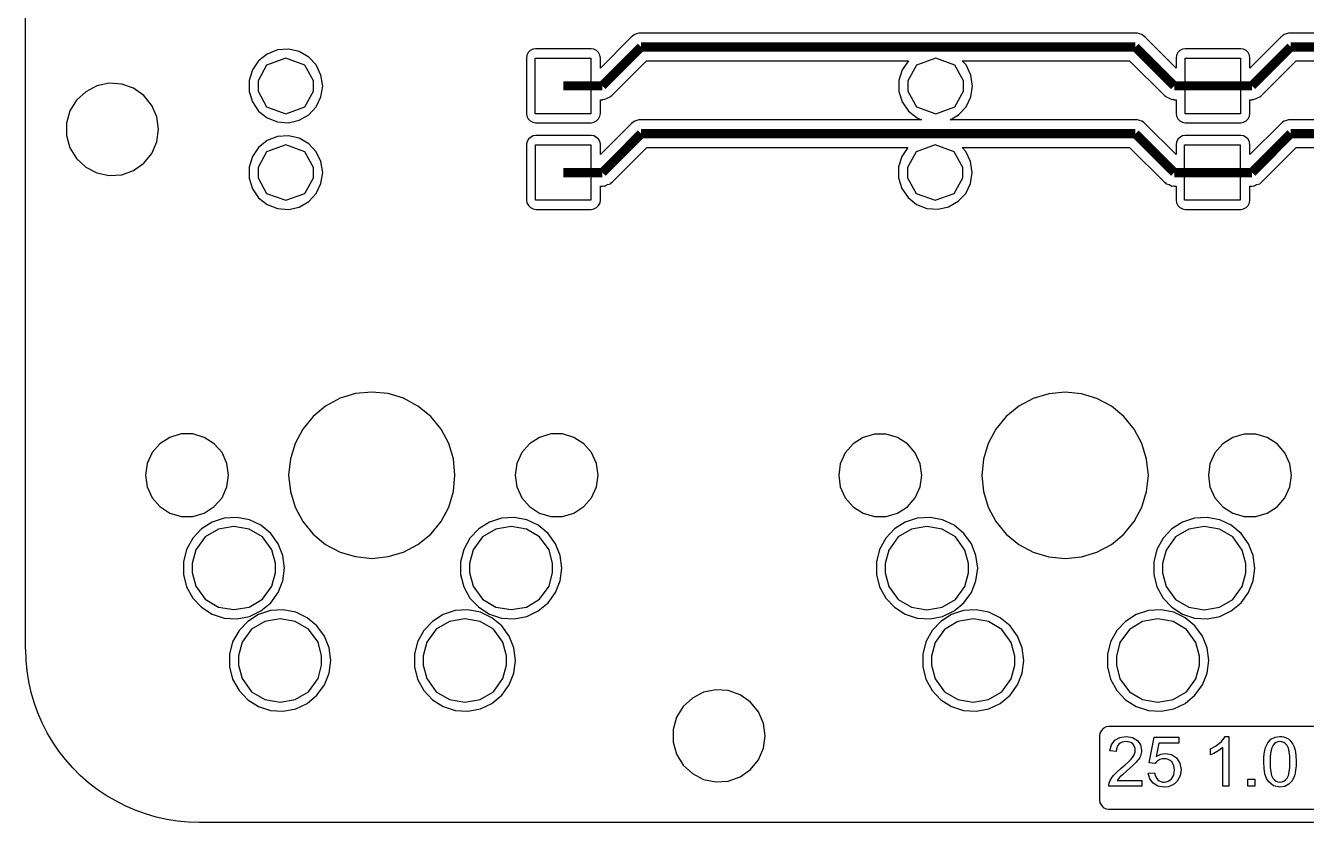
# Model space of a CAD drawing. Extents: x 2.4 to 97.7, y 2.4 to 97.6.
# Drawn here: x 2.38 to 37.58, y 2.38 to 24.28 of the extents above; entities that cross this region are included whole.
import ezdxf

# ---------------------------------------------------------------- set-up
doc = ezdxf.new("R2010")
doc.units = 0
doc.layers.get('0').update_dxf_attribs({"linetype": 'CONTINUOUS'})

msp = doc.modelspace()

# ---------------------------------------------------------------- linework, layer by layer
at = {"color": 173}
for points in [[(92.8853, 2.38263), (7.14925, 2.38263), (7.14925, 2.38263), (6.85024, 2.38952), (6.55256, 2.4157), (6.26043, 2.46393), (5.96692, 2.52732), (5.67475, 2.61552), (5.39503, 2.71749), (5.12078, 2.83463), (4.85895, 2.97105), (4.5999, 3.12401), (4.35046, 3.28938), (4.11484, 3.47404), (3.88606, 3.6697), (3.68074, 3.88606), (3.47955, 4.1093), (3.29902, 4.34082), (3.12952, 4.58886), (2.97656, 4.84794), (2.84014, 5.11528), (2.71749, 5.38949), (2.61552, 5.67337), (2.53697, 5.95588), (2.46807, 6.25355), (2.42535, 6.54706), (2.40054, 6.8447), (2.38952, 7.1465), (2.38263, 7.1465), (2.38263, 92.8825)], [(46.0403, 21.6931), (37.1507, 21.6931), (37.0914, 21.6917), (37.0336, 21.6765), (36.9768, 21.6559), (36.926, 21.6256), (36.8833, 21.5815), (36.0345, 20.7367), (36.0345, 21.011), (36.0246, 21.084), (35.9833, 21.1584), (35.9283, 21.2108), (35.8567, 21.2549), (35.7808, 21.2645), (34.2567, 21.2645), (34.1809, 21.2549), (34.1092, 21.2108), (34.0541, 21.1584), (34.0128, 21.084), (34.0031, 21.011), (34.0031, 20.7367), (34.0031, 20.7367), (33.1542, 21.5815), (33.106, 21.6256), (33.0577, 21.6559), (32.9999, 21.6765), (32.9461, 21.6917), (32.8827, 21.6931), (27.7895, 21.6931), (28.0265, 21.8309), (28.2319, 22.0514), (28.3641, 22.3256), (28.4069, 22.6233), (28.3641, 22.9251), (28.2319, 23.2006), (28.123, 23.3164), (32.7256, 23.3164), (33.6834, 22.3587), (33.7082, 22.3435), (33.7289, 22.3214), (33.8129, 22.2911), (33.8887, 22.2553), (33.919, 22.2608), (33.9521, 22.247), (34.0031, 22.247), (34.0031, 21.8667), (34.0128, 21.7923), (34.0541, 21.7193), (34.1092, 21.6655), (34.1809, 21.6256), (34.2567, 21.6131), (35.7808, 21.6131), (35.8567, 21.6256), (35.9283, 21.6655), (35.9833, 21.7193), (36.0246, 21.7923), (36.0345, 21.8667), (36.0345, 22.247), (36.0853, 22.247), (36.1128, 22.2608), (36.1446, 22.2553), (36.2232, 22.2911), (36.3086, 22.3214), (36.3291, 22.3435), (36.3527, 22.3587), (37.3077, 23.3164), (45.7179, 23.3164)]]:
    msp.add_lwpolyline(points, dxfattribs=at)
at = {"color": 7}
for points in [[(51.9328, 24.0785), (37.1507, 24.0785), (37.0914, 24.0743), (37.0336, 24.0592), (36.9768, 24.0385), (36.926, 24.0054), (36.8833, 23.9668), (36.0345, 23.1166), (36.0345, 23.3908), (36.0246, 23.4694), (35.9833, 23.541), (35.9283, 23.5961), (35.8567, 23.6347), (35.7808, 23.6444), (34.2567, 23.6444), (34.1809, 23.6347), (34.1092, 23.5961), (34.0541, 23.541), (34.0128, 23.4694), (34.0031, 23.3908), (34.0031, 23.1166), (33.1542, 23.9668), (33.106, 24.0054), (33.0577, 24.0385), (32.9999, 24.0592), (32.9461, 24.0743), (32.8827, 24.0785), (19.2939, 24.0785), (19.2333, 24.0743), (19.1768, 24.0592), (19.123, 24.0385), (19.0707, 24.0054), (19.0266, 23.9668), (18.1791, 23.1166), (18.1791, 23.3908), (18.1681, 23.4694), (18.1281, 23.541), (18.0716, 23.5961), (18.0013, 23.6347), (17.9241, 23.6444), (16.4, 23.6444), (16.3215, 23.6347), (16.2526, 23.5961), (16.1947, 23.541), (16.1561, 23.4694), (16.1465, 23.3908), (16.1465, 21.8667), (16.1561, 21.7923), (16.1947, 21.7193), (16.2526, 21.6655), (16.3215, 21.6256), (16.4, 21.6131), (17.9241, 21.6131), (18.0013, 21.6256), (18.0716, 21.6655), (18.1281, 21.7193), (18.1681, 21.7923), (18.1791, 21.8667), (18.1791, 22.247), (18.2273, 22.247), (18.2576, 22.2608), (18.2879, 22.2553), (18.3637, 22.2911), (18.4533, 22.3214), (18.4712, 22.3435), (18.4988, 22.3587), (19.451, 23.3164), (26.6471, 23.3164), (26.479, 23.0684), (26.3853, 22.779), (26.3853, 22.4717), (26.479, 22.1837), (26.6471, 21.9356), (26.8828, 21.7468), (27.0095, 21.6931), (19.3008, 21.6931), (19.2402, 21.6917), (19.185, 21.6765), (19.1258, 21.6559), (19.0776, 21.6256), (19.0293, 21.5815), (18.1805, 20.7367), (18.1805, 21.011), (18.1708, 21.084), (18.1308, 21.1584), (18.0771, 21.2108), (18.0027, 21.2549), (17.9269, 21.2645), (16.4028, 21.2645), (16.3298, 21.2549), (16.2553, 21.2108), (16.203, 21.1584), (16.1589, 21.084), (16.1492, 21.011), (16.1492, 19.4868), (16.1589, 19.4083), (16.203, 19.3394), (16.2553, 19.2801), (16.3298, 19.2429), (16.4028, 19.2319), (17.9269, 19.2319), (18.0027, 19.2429), (18.0771, 19.2801), (18.1308, 19.3394), (18.1708, 19.4083), (18.1805, 19.4868), (18.1805, 19.8672), (18.2342, 19.8672), (18.2645, 19.8782), (18.2948, 19.8727), (18.3747, 19.9126), (18.4574, 19.9361), (18.4781, 19.9609), (18.5015, 19.9788), (19.4593, 20.9324), (26.6292, 20.9324), (26.4694, 20.6885), (26.3756, 20.4005), (26.3756, 20.0959), (26.4694, 19.8038), (26.6375, 19.5557), (26.8731, 19.3697), (27.1556, 19.2581), (27.4602, 19.2374), (27.7523, 19.3008), (28.0155, 19.4538), (28.2222, 19.6715), (28.3518, 19.9457), (28.3972, 20.2489), (28.3518, 20.5479), (28.2222, 20.8194), (28.1202, 20.9324), (32.7256, 20.9324), (33.6834, 19.9788), (33.7082, 19.9609), (33.7289, 19.9361), (33.8102, 19.9126), (33.8887, 19.8727), (33.919, 19.8782), (33.9521, 19.8672), (34.0031, 19.8672), (34.0031, 19.4868), (34.0128, 19.4083), (34.0541, 19.3394), (34.1092, 19.2801), (34.1809, 19.2429), (34.2567, 19.2319), (35.7808, 19.2319), (35.8567, 19.2429), (35.9283, 19.2801), (35.9833, 19.3394), (36.0246, 19.4083), (36.0345, 19.4868), (36.0345, 19.8672), (36.0853, 19.8672), (36.1128, 19.8782), (36.1446, 19.8727), (36.226, 19.9126), (36.3086, 19.9361), (36.3291, 19.9609), (36.3527, 19.9788), (37.3077, 20.9324), (45.7069, 20.9324)], [(67.28, 5.01883), (32.151, 5.01883), (32.078, 5.00916), (32.0036, 4.96506), (31.9498, 4.91134), (31.9071, 4.83828), (31.8975, 4.76525), (31.8975, 3.00137), (31.9071, 2.92282), (31.9498, 2.85392), (32.0036, 2.79604), (32.078, 2.75746), (32.151, 2.74781), (32.151, 2.74781), (67.28, 2.74781)]]:
    msp.add_lwpolyline(points, dxfattribs=at)
for points in [[(9.60632, 21.6131), (9.90258, 21.6807), (10.1672, 21.8309), (10.3684, 22.0514), (10.5006, 22.3256), (10.5489, 22.6233), (10.5006, 22.9251), (10.3684, 23.2006), (10.1672, 23.4184), (9.90258, 23.5713), (9.60632, 23.6347), (9.30451, 23.6141), (9.02476, 23.5024), (8.78498, 23.3164), (8.61826, 23.0684), (8.52593, 22.779), (8.52593, 22.4717), (8.61826, 22.1837), (8.78498, 21.9356), (9.02476, 21.7468), (9.30451, 21.6352), (9.60632, 21.6131)], [(4.68118, 20.1676), (5.02433, 20.1855), (5.35093, 20.3013), (5.63344, 20.5025), (5.85392, 20.7712), (5.99172, 21.0895), (6.03444, 21.4326), (5.99172, 21.773), (5.85392, 22.09), (5.63344, 22.3587), (5.35093, 22.5599), (5.02433, 22.677), (4.68118, 22.6977), (4.34082, 22.6288), (4.03352, 22.4662), (3.77994, 22.2319), (3.60218, 21.9397), (3.50435, 21.6021), (3.50435, 21.259), (3.60218, 20.9241), (3.77994, 20.6292), (4.03352, 20.3963), (4.34082, 20.2337), (4.68118, 20.1676)], [(9.60632, 19.2319), (9.90258, 19.2967), (10.1672, 19.4483), (10.3684, 19.6674), (10.5006, 19.9416), (10.5489, 20.2434), (10.5006, 20.5438), (10.3684, 20.8153), (10.1672, 21.0358), (9.90258, 21.186), (9.60632, 21.2549), (9.30451, 21.2314), (9.02476, 21.1226), (8.78498, 20.9324), (8.61826, 20.683), (8.52593, 20.3963), (8.52593, 20.089), (8.61826, 19.7983), (8.78498, 19.5502), (9.02476, 19.3642), (9.30451, 19.2526), (9.60632, 19.2319)], [(11.8966, 9.63937), (12.3472, 9.6876), (12.773, 9.81438), (13.1671, 10.0252), (13.5158, 10.3091), (13.7997, 10.655), (14.0133, 11.0505), (14.14, 11.4804), (14.1828, 11.9255), (14.14, 12.3748), (14.0133, 12.8006), (13.7997, 13.1947), (13.5158, 13.5434), (13.1671, 13.8245), (12.773, 14.0408), (12.3472, 14.1676), (11.8966, 14.2103), (11.4529, 14.1676), (11.0257, 14.0408), (10.6274, 13.8245), (10.2843, 13.5434), (9.99765, 13.1947), (9.78683, 12.8006), (9.66004, 12.3748), (9.61182, 11.9255), (9.66004, 11.4804), (9.78683, 11.0505), (9.99765, 10.655), (10.2843, 10.3091), (10.6274, 10.0252), (11.0257, 9.81438), (11.4529, 9.6876), (11.8966, 9.63937)], [(30.9549, 9.63387), (31.4, 9.68209), (31.8258, 9.80888), (32.2254, 10.0197), (32.5672, 10.305), (32.8524, 10.6495), (33.066, 11.0464), (33.1928, 11.4749), (33.2411, 11.92), (33.1928, 12.3693), (33.066, 12.7964), (32.8524, 13.1892), (32.5672, 13.5378), (32.2254, 13.8204), (31.8258, 14.0353), (31.4, 14.1621), (30.9549, 14.2062), (30.5084, 14.1621), (30.0784, 14.0353), (29.6843, 13.8204), (29.3371, 13.5378), (29.0518, 13.1892), (28.8396, 12.7964), (28.7114, 12.3693), (28.6687, 11.92), (28.7114, 11.4749), (28.8396, 11.0464), (29.0518, 10.6495), (29.3371, 10.305), (29.6843, 10.0197), (30.0784, 9.80888), (30.5084, 9.68209), (30.9549, 9.63387)], [(6.65455, 10.7914), (6.98253, 10.7914), (7.28984, 10.8865), (7.56405, 11.0615), (7.78041, 11.3054), (7.91408, 11.6072), (7.95955, 11.9255), (7.91408, 12.248), (7.78041, 12.547), (7.56405, 12.7909), (7.28984, 12.966), (6.98253, 13.0583), (6.65455, 13.0583), (6.34725, 12.966), (6.073, 12.7909), (5.85943, 12.547), (5.72301, 12.248), (5.67475, 11.9255), (5.72301, 11.6072), (5.85943, 11.3054), (6.073, 11.0615), (6.34725, 10.8865), (6.65455, 10.7914)], [(16.8176, 10.7914), (17.1428, 10.7914), (17.4515, 10.8865), (17.7271, 11.0615), (17.9379, 11.3054), (18.0771, 11.6072), (18.1198, 11.9255), (18.0771, 12.248), (17.9379, 12.547), (17.7271, 12.7909), (17.4515, 12.966), (17.1428, 13.0583), (16.8176, 13.0583), (16.5075, 12.966), (16.2333, 12.7909), (16.0197, 12.547), (15.8819, 12.248), (15.8337, 11.9255), (15.8819, 11.6072), (16.0197, 11.3054), (16.2333, 11.0615), (16.5075, 10.8865), (16.8176, 10.7914)], [(25.7101, 10.7873), (26.0353, 10.7873), (26.3453, 10.881), (26.6196, 11.056), (26.8345, 11.2999), (26.9696, 11.6017), (27.0178, 11.92), (26.9696, 12.2425), (26.8345, 12.5415), (26.6196, 12.7854), (26.3453, 12.9618), (26.0353, 13.0555), (25.7101, 13.0555), (25.4, 12.9618), (25.1258, 12.7854), (24.9122, 12.5415), (24.7744, 12.2425), (24.7317, 11.92), (24.7744, 11.6017), (24.9122, 11.2999), (25.1258, 11.056), (25.4, 10.881), (25.7101, 10.7873)], [(35.8704, 10.7873), (36.1943, 10.7873), (36.5044, 10.881), (36.7785, 11.056), (36.9947, 11.2999), (37.1299, 11.6017), (37.1782, 11.92), (37.1299, 12.2425), (36.9947, 12.5415), (36.7785, 12.7854), (36.5044, 12.9618), (36.1943, 13.0555), (35.8704, 13.0555), (35.5604, 12.9618), (35.2859, 12.7854), (35.0725, 12.5415), (34.9346, 12.2425), (34.8919, 11.92), (34.9346, 11.6017), (35.0725, 11.2999), (35.2859, 11.056), (35.5604, 10.881), (35.8704, 10.7873)], [(8.18829, 7.97747), (8.53694, 8.04086), (8.84975, 8.19383), (9.12125, 8.41707), (9.32656, 8.70232), (9.45335, 9.02476), (9.50158, 9.37204), (9.45335, 9.71793), (9.32656, 10.0404), (9.12125, 10.327), (8.84975, 10.5489), (8.53694, 10.7032), (8.18829, 10.7638), (7.8383, 10.7432), (7.51032, 10.6371), (7.2154, 10.4497), (6.97699, 10.1947), (6.80201, 9.88328), (6.71795, 9.54292), (6.71795, 9.19977), (6.80201, 8.85941), (6.97699, 8.54936), (7.2154, 8.29578), (7.51032, 8.10426), (7.8383, 7.99814), (8.18829, 7.97747)], [(15.8116, 7.97747), (16.1561, 8.04086), (16.4689, 8.19383), (16.7404, 8.41707), (16.9471, 8.70232), (17.0739, 9.02476), (17.1221, 9.37204), (17.0739, 9.71793), (16.9471, 10.0404), (16.7404, 10.327), (16.4689, 10.5489), (16.1561, 10.7032), (15.8116, 10.7638), (15.4602, 10.7432), (15.1309, 10.6371), (14.836, 10.4497), (14.5948, 10.1947), (14.4239, 9.88328), (14.3385, 9.54292), (14.3385, 9.19977), (14.4239, 8.85941), (14.5948, 8.54936), (14.836, 8.29578), (15.1309, 8.10426), (15.4602, 7.99814), (15.8116, 7.97747)], [(27.2411, 7.97747), (27.5869, 8.04086), (27.8997, 8.19383), (28.1712, 8.41707), (28.3766, 8.70232), (28.5034, 9.02476), (28.5516, 9.37204), (28.5034, 9.71793), (28.3766, 10.0404), (28.1712, 10.327), (27.8997, 10.5489), (27.5869, 10.7032), (27.2411, 10.7638), (26.8911, 10.7432), (26.5603, 10.6371), (26.2654, 10.4497), (26.0242, 10.1947), (25.8548, 9.88328), (25.7679, 9.54292), (25.7679, 9.19977), (25.8548, 8.85941), (26.0242, 8.54936), (26.2654, 8.29578), (26.5603, 8.10426), (26.8911, 7.99814), (27.2411, 7.97747)], [(34.8616, 7.97747), (35.2061, 8.04086), (35.5191, 8.19383), (35.7904, 8.41707), (35.9971, 8.70232), (36.1237, 9.02476), (36.1721, 9.37204), (36.1237, 9.71793), (35.9971, 10.0404), (35.7904, 10.327), (35.5191, 10.5489), (35.2061, 10.7032), (34.8616, 10.7638), (34.5102, 10.7432), (34.1809, 10.6371), (33.886, 10.4497), (33.6448, 10.1947), (33.4739, 9.88328), (33.3885, 9.54292), (33.3885, 9.19977), (33.4739, 8.85941), (33.6448, 8.54936), (33.886, 8.29578), (34.1809, 8.10426), (34.5102, 7.99814), (34.8616, 7.97747)], [(9.45885, 5.43775), (9.80613, 5.50115), (10.1189, 5.65408), (10.3904, 5.87735), (10.5971, 6.16119), (10.7239, 6.48367), (10.7721, 6.83232), (10.7239, 7.17822), (10.5971, 7.50066), (10.3904, 7.78729), (10.1189, 8.00777), (9.80613, 8.16349), (9.45885, 8.22413), (9.10883, 8.20346), (8.78085, 8.09734), (8.48596, 7.90857), (8.24756, 7.655), (8.07254, 7.34219), (7.98848, 7.00183), (7.98848, 6.66006), (8.07254, 6.3197), (8.24756, 6.00964), (8.48596, 5.75469), (8.78085, 5.56451), (9.10883, 5.45842), (9.45885, 5.43775)], [(14.5411, 5.43775), (14.8869, 5.50115), (15.1997, 5.65408), (15.4712, 5.87735), (15.6766, 6.16119), (15.8034, 6.48367), (15.8516, 6.83232), (15.8034, 7.17822), (15.6766, 7.50066), (15.4712, 7.78729), (15.1997, 8.00777), (14.8869, 8.16349), (14.5411, 8.22413), (14.1911, 8.20346), (13.8603, 8.09734), (13.5654, 7.90857), (13.3242, 7.655), (13.1548, 7.34219), (13.0679, 7.00183), (13.0679, 6.66006), (13.1548, 6.3197), (13.3242, 6.00964), (13.5654, 5.75469), (13.8603, 5.56451), (14.1911, 5.45842), (14.5411, 5.43775)], [(28.5116, 5.43775), (28.8561, 5.50115), (29.1689, 5.65408), (29.4404, 5.87735), (29.6471, 6.16119), (29.7739, 6.48367), (29.8221, 6.83232), (29.7739, 7.17822), (29.6471, 7.50066), (29.4404, 7.78729), (29.1689, 8.00777), (28.8561, 8.16349), (28.5116, 8.22413), (28.1602, 8.20346), (27.8309, 8.09734), (27.536, 7.90857), (27.2948, 7.655), (27.1239, 7.34219), (27.0385, 7.00183), (27.0385, 6.66006), (27.1239, 6.3197), (27.2948, 6.00964), (27.536, 5.75469), (27.8309, 5.56451), (28.1602, 5.45842), (28.5116, 5.43775)], [(33.5911, 5.43775), (33.9369, 5.50115), (34.2497, 5.65408), (34.5212, 5.87735), (34.7266, 6.16119), (34.8534, 6.48367), (34.9016, 6.83232), (34.8534, 7.17822), (34.7266, 7.50066), (34.5212, 7.78729), (34.2497, 8.00777), (33.9369, 8.16349), (33.5911, 8.22413), (33.2411, 8.20346), (32.9103, 8.09734), (32.6154, 7.90857), (32.3742, 7.655), (32.2048, 7.34219), (32.1179, 7.00183), (32.1179, 6.66006), (32.2048, 6.3197), (32.3742, 6.00964), (32.6154, 5.75469), (32.9103, 5.56451), (33.2411, 5.45842), (33.5911, 5.43775)], [(21.3541, 3.50022), (21.6958, 3.51951), (22.0238, 3.63665), (22.3091, 3.83233), (22.524, 4.10379), (22.6618, 4.42214), (22.7101, 4.76525), (22.6618, 5.10286), (22.524, 5.42533), (22.3091, 5.69129), (22.0238, 5.89248), (21.6958, 6.00964), (21.3541, 6.0289), (21.011, 5.96138), (20.7078, 5.80154), (20.4542, 5.56451), (20.2765, 5.27237), (20.18, 4.93476), (20.18, 4.58886), (20.2765, 4.25676), (20.4542, 3.95912), (20.7078, 3.72897), (21.011, 3.56362), (21.3541, 3.50022)], [(36.5855, 4.04869), (36.5912, 3.89297), (36.6063, 3.76894), (36.6296, 3.6697), (36.6642, 3.6008), (36.7055, 3.5512), (36.751, 3.51813), (36.8018, 3.4947), (36.8582, 3.48919), (36.9136, 3.4947), (36.9644, 3.51813), (37.0127, 3.5512), (37.0526, 3.6008), (37.0886, 3.6697), (37.1119, 3.76894), (37.127, 3.89297), (37.1327, 4.04869), (37.127, 4.20028), (37.1119, 4.32841), (37.0886, 4.42489), (37.0526, 4.49516), (37.0127, 4.54064), (36.9644, 4.57648), (36.9136, 4.59715), (36.8582, 4.60403), (36.8018, 4.59715), (36.7538, 4.57923), (36.7111, 4.54889), (36.6723, 4.50755), (36.6339, 4.43177), (36.6063, 4.32978), (36.5912, 4.20028), (36.5855, 4.04869)]]:
    msp.add_lwpolyline(points, close=True, dxfattribs=at)
at = {"color": 173, "const_width": 0.254}
for points in [[(18.2314, 22.6288), (19.298, 23.6954)], [(19.298, 23.6954), (32.8855, 23.6954)], [(32.8855, 23.6954), (33.9521, 22.6288)], [(37.1546, 23.6954), (36.0881, 22.6288)], [(51.9356, 23.6954), (37.1546, 23.6954)], [(17.1649, 22.6288), (18.2314, 22.6288)], [(35.0187, 22.6288), (33.9521, 22.6288)], [(35.0187, 22.6288), (36.0881, 22.6288)], [(18.2342, 20.2434), (19.3008, 21.3128)], [(19.3008, 21.3128), (32.8855, 21.3128)], [(32.8855, 21.3128), (33.9521, 20.2434)], [(37.1546, 21.3128), (36.0881, 20.2434)], [(51.9356, 21.3128), (37.1546, 21.3128)], [(17.1649, 20.2434), (18.2342, 20.2434)], [(35.0187, 20.2434), (33.9521, 20.2434)], [(35.0187, 20.2434), (36.0881, 20.2434)]]:
    msp.add_lwpolyline(points, dxfattribs=at)
at = {"color": 173}
for points in [[(10.294, 22.6233), (10.294, 22.7666), (10.0555, 23.1951), (9.53188, 23.3853), (9.00688, 23.1951), (8.76984, 22.7666), (8.76984, 22.6233), (8.76984, 22.4813), (9.00688, 22.0527), (9.53188, 21.8626), (10.0555, 22.0527), (10.294, 22.4813), (10.294, 22.6233)], [(10.294, 22.6233), (10.294, 22.7666), (10.0555, 23.1951), (9.53188, 23.3853), (9.00688, 23.1951), (8.76984, 22.7666), (8.76984, 22.6233), (8.76984, 22.4813), (9.00688, 22.0527), (9.53188, 21.8626), (10.0555, 22.0527), (10.294, 22.4813), (10.294, 22.6233)], [(16.3904, 23.3853), (17.9145, 23.3853), (17.9145, 21.8612), (16.3904, 21.8612), (16.3904, 23.3853)], [(16.3904, 23.3853), (17.9145, 23.3853), (17.9145, 21.8612), (16.3904, 21.8612), (16.3904, 23.3853)], [(28.1588, 22.6233), (28.1588, 22.7666), (27.9204, 23.1951), (27.3968, 23.3853), (26.8718, 23.1951), (26.6347, 22.7666), (26.6347, 22.6233), (26.6347, 22.4813), (26.8718, 22.0527), (27.3968, 21.8626), (27.9204, 22.0527), (28.1588, 22.4813), (28.1588, 22.6233)], [(28.1588, 22.6233), (28.1588, 22.7666), (27.9204, 23.1951), (27.3968, 23.3853), (26.8718, 23.1951), (26.6347, 22.7666), (26.6347, 22.6233), (26.6347, 22.4813), (26.8718, 22.0527), (27.3968, 21.8626), (27.9204, 22.0527), (28.1588, 22.4813), (28.1588, 22.6233)], [(34.2539, 23.3853), (35.778, 23.3853), (35.778, 21.8612), (34.2539, 21.8612), (34.2539, 23.3853)], [(34.2539, 23.3853), (35.778, 23.3853), (35.778, 21.8612), (34.2539, 21.8612), (34.2539, 23.3853)], [(10.294, 20.2434), (10.294, 20.3867), (10.0555, 20.8153), (9.53188, 21.0054), (9.00688, 20.8153), (8.76984, 20.3867), (8.76984, 20.2434), (8.76984, 20.1015), (9.00688, 19.6729), (9.53188, 19.4827), (10.0555, 19.6729), (10.294, 20.1015), (10.294, 20.2434)], [(10.294, 20.2434), (10.294, 20.3867), (10.0555, 20.8153), (9.53188, 21.0054), (9.00688, 20.8153), (8.76984, 20.3867), (8.76984, 20.2434), (8.76984, 20.1015), (9.00688, 19.6729), (9.53188, 19.4827), (10.0555, 19.6729), (10.294, 20.1015), (10.294, 20.2434)], [(16.3932, 21.0054), (17.9173, 21.0054), (17.9173, 19.4813), (16.3932, 19.4813), (16.3932, 21.0054)], [(16.3932, 21.0054), (17.9173, 21.0054), (17.9173, 19.4813), (16.3932, 19.4813), (16.3932, 21.0054)], [(28.1437, 20.2434), (28.1437, 20.3867), (27.9053, 20.8153), (27.3816, 21.0054), (26.8566, 20.8153), (26.6196, 20.3867), (26.6196, 20.2434), (26.6196, 20.1015), (26.8566, 19.6729), (27.3816, 19.4827), (27.9053, 19.6729), (28.1437, 20.1015), (28.1437, 20.2434)], [(28.1437, 20.2434), (28.1437, 20.3867), (27.9053, 20.8153), (27.3816, 21.0054), (26.8566, 20.8153), (26.6196, 20.3867), (26.6196, 20.2434), (26.6196, 20.1015), (26.8566, 19.6729), (27.3816, 19.4827), (27.9053, 19.6729), (28.1437, 20.1015), (28.1437, 20.2434)], [(34.2387, 21.0054), (35.7628, 21.0054), (35.7628, 19.4813), (34.2387, 19.4813), (34.2387, 21.0054)], [(34.2387, 21.0054), (35.7628, 21.0054), (35.7628, 19.4813), (34.2387, 19.4813), (34.2387, 21.0054)], [(9.248, 9.37204), (9.248, 9.49745), (9.1488, 9.87227), (8.88972, 10.2306), (8.52456, 10.4442), (8.10426, 10.5158), (7.68396, 10.4442), (7.31876, 10.2306), (7.05968, 9.87227), (6.96186, 9.49745), (6.96186, 9.37204), (6.96186, 9.248), (7.05968, 8.87317), (7.31876, 8.51489), (7.68396, 8.30132), (8.10426, 8.22964), (8.52456, 8.30132), (8.88972, 8.51489), (9.1488, 8.87317), (9.248, 9.248), (9.248, 9.37204)], [(9.248, 9.37204), (9.248, 9.49745), (9.1488, 9.87227), (8.88972, 10.2306), (8.52456, 10.4442), (8.10426, 10.5158), (7.68396, 10.4442), (7.31876, 10.2306), (7.05968, 9.87227), (6.96186, 9.49745), (6.96186, 9.37204), (6.96186, 9.248), (7.05968, 8.87317), (7.31876, 8.51489), (7.68396, 8.30132), (8.10426, 8.22964), (8.52456, 8.30132), (8.88972, 8.51489), (9.1488, 8.87317), (9.248, 9.248), (9.248, 9.37204)], [(16.8686, 9.37204), (16.8686, 9.49745), (16.7694, 9.87227), (16.5103, 10.2306), (16.1451, 10.4442), (15.7248, 10.5158), (15.3045, 10.4442), (14.9393, 10.2306), (14.6802, 9.87227), (14.5824, 9.49745), (14.5824, 9.37204), (14.5824, 9.248), (14.6802, 8.87317), (14.9393, 8.51489), (15.3045, 8.30132), (15.7248, 8.22964), (16.1451, 8.30132), (16.5103, 8.51489), (16.7694, 8.87317), (16.8686, 9.248), (16.8686, 9.37204)], [(16.8686, 9.37204), (16.8686, 9.49745), (16.7694, 9.87227), (16.5103, 10.2306), (16.1451, 10.4442), (15.7248, 10.5158), (15.3045, 10.4442), (14.9393, 10.2306), (14.6802, 9.87227), (14.5824, 9.49745), (14.5824, 9.37204), (14.5824, 9.248), (14.6802, 8.87317), (14.9393, 8.51489), (15.3045, 8.30132), (15.7248, 8.22964), (16.1451, 8.30132), (16.5103, 8.51489), (16.7694, 8.87317), (16.8686, 9.248), (16.8686, 9.37204)], [(28.298, 9.36928), (28.298, 9.4947), (28.1988, 9.86952), (27.9397, 10.2278), (27.5746, 10.4414), (27.1543, 10.5131), (26.734, 10.4414), (26.3688, 10.2278), (26.1097, 9.86952), (26.0119, 9.4947), (26.0119, 9.36928), (26.0119, 9.24525), (26.1097, 8.87042), (26.3688, 8.51214), (26.734, 8.29853), (27.1543, 8.22688), (27.5746, 8.29853), (27.9397, 8.51214), (28.1988, 8.87042), (28.298, 9.24525), (28.298, 9.36928)], [(28.298, 9.36928), (28.298, 9.4947), (28.1988, 9.86952), (27.9397, 10.2278), (27.5746, 10.4414), (27.1543, 10.5131), (26.734, 10.4414), (26.3688, 10.2278), (26.1097, 9.86952), (26.0119, 9.4947), (26.0119, 9.36928), (26.0119, 9.24525), (26.1097, 8.87042), (26.3688, 8.51214), (26.734, 8.29853), (27.1543, 8.22688), (27.5746, 8.29853), (27.9397, 8.51214), (28.1988, 8.87042), (28.298, 9.24525), (28.298, 9.36928)], [(35.9184, 9.36928), (35.9184, 9.4947), (35.8193, 9.86952), (35.5604, 10.2278), (35.1951, 10.4414), (34.7748, 10.5131), (34.3545, 10.4414), (33.9893, 10.2278), (33.7302, 9.86952), (33.6324, 9.4947), (33.6324, 9.36928), (33.6324, 9.24525), (33.7302, 8.87042), (33.9893, 8.51214), (34.3545, 8.29853), (34.7748, 8.22688), (35.1951, 8.29853), (35.5604, 8.51214), (35.8193, 8.87042), (35.9184, 9.24525), (35.9184, 9.36928)], [(35.9184, 9.36928), (35.9184, 9.4947), (35.8193, 9.86952), (35.5604, 10.2278), (35.1951, 10.4414), (34.7748, 10.5131), (34.3545, 10.4414), (33.9893, 10.2278), (33.7302, 9.86952), (33.6324, 9.4947), (33.6324, 9.36928), (33.6324, 9.24525), (33.7302, 8.87042), (33.9893, 8.51214), (34.3545, 8.29853), (34.7748, 8.22688), (35.1951, 8.29853), (35.5604, 8.51214), (35.8193, 8.87042), (35.9184, 9.24525), (35.9184, 9.36928)], [(10.5186, 6.83232), (10.5186, 6.95773), (10.4194, 7.33256), (10.1603, 7.69084), (9.79509, 7.90444), (9.37479, 7.97609), (8.95449, 7.90444), (8.58933, 7.69084), (8.33025, 7.33256), (8.23239, 6.95773), (8.23239, 6.83232), (8.23239, 6.70828), (8.33025, 6.33345), (8.58933, 5.97517), (8.95449, 5.76157), (9.37479, 5.68992), (9.79509, 5.76157), (10.1603, 5.97517), (10.4194, 6.33345), (10.5186, 6.70828), (10.5186, 6.83232)], [(10.5186, 6.83232), (10.5186, 6.95773), (10.4194, 7.33256), (10.1603, 7.69084), (9.79509, 7.90444), (9.37479, 7.97609), (8.95449, 7.90444), (8.58933, 7.69084), (8.33025, 7.33256), (8.23239, 6.95773), (8.23239, 6.83232), (8.23239, 6.70828), (8.33025, 6.33345), (8.58933, 5.97517), (8.95449, 5.76157), (9.37479, 5.68992), (9.79509, 5.76157), (10.1603, 5.97517), (10.4194, 6.33345), (10.5186, 6.70828), (10.5186, 6.83232)], [(15.598, 6.83232), (15.598, 6.95773), (15.4988, 7.33256), (15.2397, 7.69084), (14.8746, 7.90444), (14.4543, 7.97609), (14.034, 7.90444), (13.6688, 7.69084), (13.4097, 7.33256), (13.3119, 6.95773), (13.3119, 6.83232), (13.3119, 6.70828), (13.4097, 6.33345), (13.6688, 5.97517), (14.034, 5.76157), (14.4543, 5.68992), (14.8746, 5.76157), (15.2397, 5.97517), (15.4988, 6.33345), (15.598, 6.70828), (15.598, 6.83232)], [(15.598, 6.83232), (15.598, 6.95773), (15.4988, 7.33256), (15.2397, 7.69084), (14.8746, 7.90444), (14.4543, 7.97609), (14.034, 7.90444), (13.6688, 7.69084), (13.4097, 7.33256), (13.3119, 6.95773), (13.3119, 6.83232), (13.3119, 6.70828), (13.4097, 6.33345), (13.6688, 5.97517), (14.034, 5.76157), (14.4543, 5.68992), (14.8746, 5.76157), (15.2397, 5.97517), (15.4988, 6.33345), (15.598, 6.70828), (15.598, 6.83232)], [(29.5686, 6.82957), (29.5686, 6.95494), (29.4694, 7.32977), (29.2103, 7.68809), (28.8451, 7.90166), (28.4248, 7.97334), (28.0045, 7.90166), (27.6393, 7.68809), (27.3802, 7.32977), (27.2824, 6.95494), (27.2824, 6.82957), (27.2824, 6.70553), (27.3802, 6.3307), (27.6393, 5.97242), (28.0045, 5.75881), (28.4248, 5.68717), (28.8451, 5.75881), (29.2103, 5.97242), (29.4694, 6.3307), (29.5686, 6.70553), (29.5686, 6.82957)], [(29.5686, 6.82957), (29.5686, 6.95494), (29.4694, 7.32977), (29.2103, 7.68809), (28.8451, 7.90166), (28.4248, 7.97334), (28.0045, 7.90166), (27.6393, 7.68809), (27.3802, 7.32977), (27.2824, 6.95494), (27.2824, 6.82957), (27.2824, 6.70553), (27.3802, 6.3307), (27.6393, 5.97242), (28.0045, 5.75881), (28.4248, 5.68717), (28.8451, 5.75881), (29.2103, 5.97242), (29.4694, 6.3307), (29.5686, 6.70553), (29.5686, 6.82957)], [(34.648, 6.82957), (34.648, 6.95494), (34.5488, 7.32977), (34.2897, 7.68809), (33.9246, 7.90166), (33.5043, 7.97334), (33.084, 7.90166), (32.7188, 7.68809), (32.4597, 7.32977), (32.3619, 6.95494), (32.3619, 6.82957), (32.3619, 6.70553), (32.4597, 6.3307), (32.7188, 5.97242), (33.084, 5.75881), (33.5043, 5.68717), (33.9246, 5.75881), (34.2897, 5.97242), (34.5488, 6.3307), (34.648, 6.70553), (34.648, 6.82957)], [(34.648, 6.82957), (34.648, 6.95494), (34.5488, 7.32977), (34.2897, 7.68809), (33.9246, 7.90166), (33.5043, 7.97334), (33.084, 7.90166), (32.7188, 7.68809), (32.4597, 7.32977), (32.3619, 6.95494), (32.3619, 6.82957), (32.3619, 6.70553), (32.4597, 6.3307), (32.7188, 5.97242), (33.084, 5.75881), (33.5043, 5.68717), (33.9246, 5.75881), (34.2897, 5.97242), (34.5488, 6.3307), (34.648, 6.70553), (34.648, 6.82957)], [(33.0577, 3.53466), (33.0577, 3.37482), (32.1565, 3.37482), (32.1565, 3.40376), (32.1593, 3.43407), (32.1662, 3.46163), (32.1744, 3.49195), (32.1937, 3.53741), (32.2199, 3.58151), (32.2502, 3.62701), (32.286, 3.67249), (32.377, 3.76619), (32.5038, 3.8778), (32.6058, 3.96462), (32.6898, 4.0404), (32.756, 4.1093), (32.8042, 4.16719), (32.84, 4.21816), (32.8621, 4.26918), (32.8772, 4.32015), (32.8827, 4.36838), (32.8772, 4.4166), (32.8648, 4.45932), (32.8414, 4.50067), (32.8111, 4.53926), (32.7739, 4.56681), (32.7298, 4.58749), (32.6788, 4.5999), (32.6264, 4.60403), (32.5672, 4.5999), (32.5176, 4.58749), (32.4707, 4.56406), (32.4335, 4.53376), (32.4005, 4.49241), (32.377, 4.44419), (32.3646, 4.3918), (32.3591, 4.33257), (32.1868, 4.35046), (32.2296, 4.51859), (32.3219, 4.64263), (32.4556, 4.7184), (32.6292, 4.74458), (32.807, 4.71703), (32.9406, 4.63571), (33.0274, 4.51309), (33.055, 4.36563), (33.0522, 4.32566), (33.0481, 4.28431), (33.0371, 4.24438), (33.0219, 4.20578), (33.0026, 4.16581), (32.9765, 4.12447), (32.9461, 4.08174), (32.9103, 4.03765), (32.807, 3.93428), (32.6512, 3.79924), (32.5272, 3.69316), (32.4583, 3.62701), (32.4376, 3.60355), (32.4183, 3.58151), (32.388, 3.53466), (33.0577, 3.53466)], [(33.2355, 3.73309), (33.4105, 3.74551), (33.4243, 3.68487), (33.4436, 3.63389), (33.4698, 3.58842), (33.5029, 3.55258), (33.5401, 3.52502), (33.5814, 3.50435), (33.6269, 3.49195), (33.6751, 3.48919), (33.733, 3.4947), (33.784, 3.51262), (33.835, 3.5402), (33.8777, 3.58151), (33.9424, 3.68487), (33.9617, 3.82266), (33.9424, 3.94945), (33.8832, 4.04869), (33.8405, 4.0845), (33.7895, 4.1093), (33.733, 4.12722), (33.6724, 4.13272), (33.6324, 4.12997), (33.5938, 4.12171), (33.558, 4.1093), (33.5249, 4.09416), (33.4946, 4.07349), (33.467, 4.05144), (33.4436, 4.02802), (33.4243, 4.00043), (33.2659, 4.0211), (33.3981, 4.72115), (34.0761, 4.72115), (34.0761, 4.56131), (33.5332, 4.56131), (33.4588, 4.19336), (33.5842, 4.25676), (33.7151, 4.28018), (33.8805, 4.24713), (34.0183, 4.15477), (34.1092, 4.01285), (34.1395, 3.83783), (34.112, 3.6642), (34.0334, 3.51813), (33.9617, 3.44372), (33.8777, 3.39273), (33.7812, 3.36241), (33.6751, 3.35277), (33.5056, 3.37757), (33.3706, 3.45612), (33.2782, 3.576), (33.2355, 3.73309)], [(35.4556, 3.37482), (35.2873, 3.37482), (35.2873, 4.4414), (35.2544, 4.4111), (35.2171, 4.38355), (35.1758, 4.35599), (35.1303, 4.32841), (35.0821, 4.29948), (35.0366, 4.27743), (34.9939, 4.25676), (34.9526, 4.24159), (34.9526, 4.40147), (35.0848, 4.47312), (35.1992, 4.56131), (35.2475, 4.60678), (35.2873, 4.65226), (35.3233, 4.69911), (35.3494, 4.74458), (35.4556, 4.74458), (35.4556, 3.37482)], [(36.4134, 4.04869), (36.4162, 4.16306), (36.4257, 4.26364), (36.4409, 4.35599), (36.4642, 4.43727), (36.5248, 4.56681), (36.6116, 4.66605), (36.7235, 4.72391), (36.8582, 4.74458), (36.9108, 4.74183), (36.9591, 4.7322), (37.0071, 4.7184), (37.0512, 4.70048), (37.0914, 4.67568), (37.127, 4.64538), (37.1602, 4.60954), (37.1877, 4.57094), (37.2138, 4.52822), (37.236, 4.48), (37.254, 4.42627), (37.2717, 4.37113), (37.2953, 4.22921), (37.302, 4.04869), (37.2992, 3.93153), (37.2897, 3.82958), (37.2745, 3.73863), (37.254, 3.66007), (37.1905, 3.52778), (37.1066, 3.43407), (36.9947, 3.37206), (36.8582, 3.35277), (36.6818, 3.3886), (36.5485, 3.4947), (36.4892, 3.59117), (36.4465, 3.71796), (36.4215, 3.86814), (36.4134, 4.04869)], [(35.9791, 3.56637), (36.1692, 3.56637), (36.1692, 3.37482), (35.9791, 3.37482), (35.9791, 3.56637)]]:
    msp.add_lwpolyline(points, close=True, dxfattribs=at)

doc.saveas('drawing.dxf')
